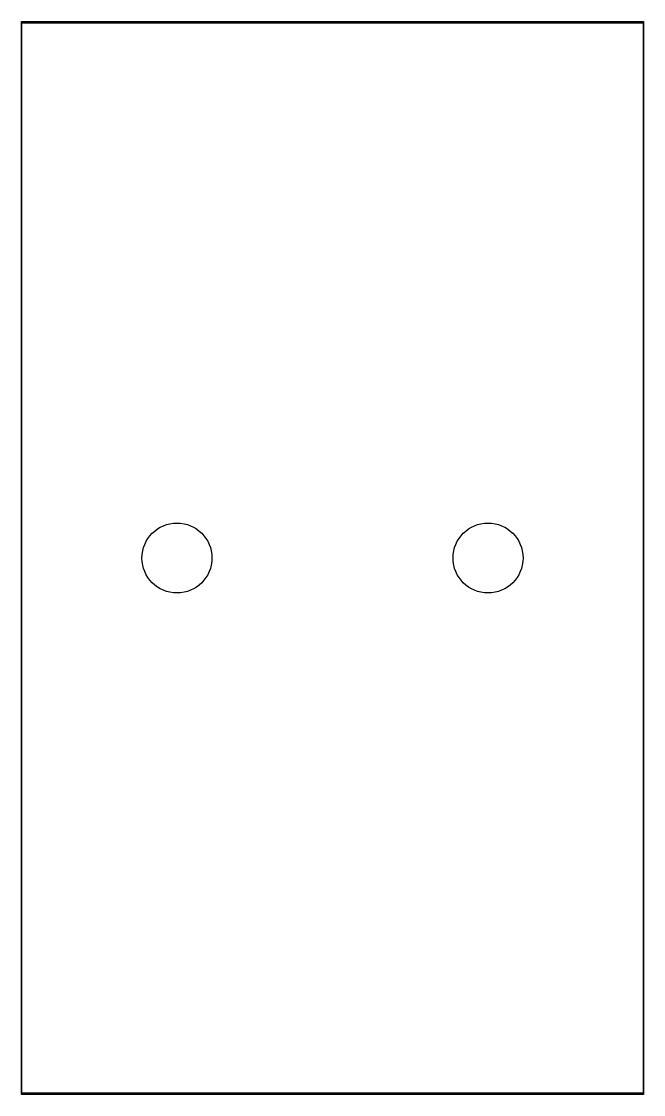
# Model space of a CAD drawing. Header units: millimetres. Extents: x -40 to 0, y -157.6 to -88.6.
import ezdxf

# ---------------------------------------------------------------- set-up
doc = ezdxf.new("R2010")
doc.units = ezdxf.units.MM
doc.layers.get('0').update_dxf_attribs({"linetype": 'CONTINUOUS'})

msp = doc.modelspace()

# ---------------------------------------------------------------- linework, layer by layer
for points in [[(0, -88.586), (0, -157.586), (-40, -157.586), (-40, -88.586)], [(-40, -157.486), (0, -157.486), (0, -88.686), (-40, -88.686)]]:
    msp.add_lwpolyline(points, close=True)
for centre in [(-30, -123.086), (-30, -123.086), (-10, -123.086), (-10, -123.086)]:
    msp.add_circle(centre, 2.25)

doc.saveas('drawing.dxf')
